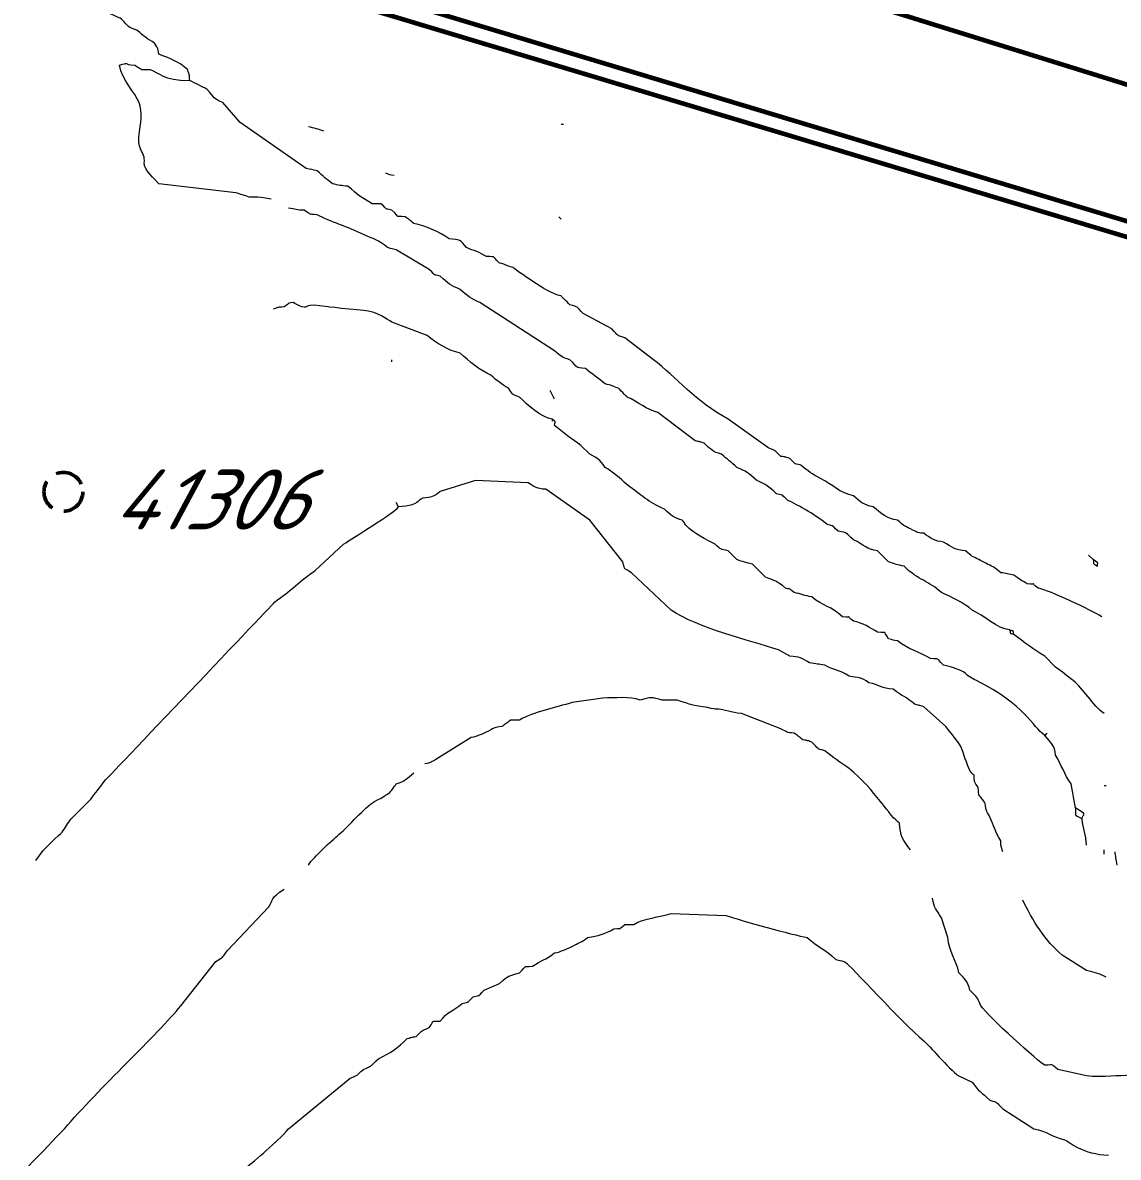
# Model space of a CAD drawing. Header units: centimetres. Extents: x -1591 to 2988, y -2086 to 1278.
# Drawn here: x -702.5 to -520.2, y -335.4 to -146.6 of the extents above; entities that cross this region are included whole.
import ezdxf

# ---------------------------------------------------------------- set-up
doc = ezdxf.new("R2010")
doc.units = ezdxf.units.CM
doc.header["$MEASUREMENT"] = 0
doc.linetypes.add('DASHED', pattern=[7, 5, -2, 0])
for name, color, linetype in [('layer 1', 7, 'Continuous'), ('Дороги', 210, 'Continuous'), ('Свердловини', 90, 'Continuous')]:
    doc.layers.add(name, color=color, linetype=linetype)
doc.styles.add('style1', font='isocpeur_0.ttf', dxfattribs={"oblique": 15, "height": 10})
picture_1 = doc.add_image_def('image1.jpg', size_in_pixel=(4696, 8380))

msp = doc.modelspace()

# ---------------------------------------------------------------- linework, layer by layer
at = {"layer": 'layer 1', "lineweight": 20}
for points, knots in [([(-661.163, -175.966), (-663.948, -175.382), (-664.151, -175.713), (-664.82, -175.6), (-664.82, -175.6), (-665.553, -175.346), (-666.282, -175.122), (-667.015, -174.868), (-667.015, -174.868), (-667.015, -174.868), (-679.816, -173.405), (-679.816, -173.405), (-679.816, -173.405), (-683.307, -169.915), (-681.851, -170.502), (-682.377, -168.65), (-682.377, -168.65), (-682.473, -168.311), (-683.472, -167.296), (-683.108, -164.993), (-683.108, -164.993), (-682.884, -163.575), (-682.493, -161.448), (-683.108, -159.872), (-683.108, -159.872), (-683.771, -158.177), (-685.914, -156.226), (-686.4, -153.654), (-686.4, -153.654), (-684.622, -153.101), (-685.925, -153.494), (-683.84, -153.654), (-683.84, -153.654), (-682.3, -154.543), (-683.113, -154.346), (-681.279, -154.386), (-681.279, -154.386), (-679.809, -154.797), (-679.203, -156.215), (-674.696, -156.215), (-674.696, -156.215), (-674.79, -155.011), (-674.688, -155.511), (-675.061, -154.386), (-675.061, -154.386), (-676.591, -152.974), (-678.01, -152.55), (-679.816, -151.826), (-679.816, -151.826), (-680.051, -150.611), (-679.908, -151.082), (-680.548, -149.997), (-680.548, -149.997), (-681.738, -149.218), (-682.351, -148.839), (-683.474, -147.802), (-683.474, -147.802), (-685.087, -147.338), (-684.749, -147.258), (-686.034, -145.973), (-686.034, -145.973), (-686.458, -145.672), (-689.122, -144.714), (-690.789, -143.413), (-690.789, -143.413), (-690.789, -143.413), (-692.618, -141.584), (-692.618, -141.584), (-692.618, -141.584), (-694.488, -140.464), (-696.492, -139.086), (-698.47, -138.292), (-698.47, -138.292), (-702.93, -135.349), (-698.649, -138.01), (-701.396, -136.829), (-701.396, -136.829), (-702.704, -135.65), (-704.142, -134.981), (-705.785, -134.635), (-705.785, -134.635), (-706.829, -133.868), (-706.936, -133.938), (-707.98, -133.172), (-707.98, -133.172), (-709.369, -132.909), (-709.793, -132.554), (-711.272, -132.44), (-711.272, -132.44), (-715.237, -131.002), (-722.545, -128.447), (-727.365, -127.685), (-727.365, -127.685), (-727.365, -127.685), (-728.828, -127.685), (-728.828, -127.685), (-728.828, -127.685), (-729.738, -127.39), (-730.478, -127.249), (-731.388, -126.954), (-731.388, -126.954), (-731.388, -126.954), (-733.217, -126.954), (-733.217, -126.954), (-733.217, -126.954), (-736.97, -126.3), (-734.29, -126.795), (-737.606, -127.32), (-737.606, -127.32), (-737.606, -127.32), (-741.996, -127.685), (-741.996, -127.685), (-741.996, -127.685), (-743.816, -128.315), (-745.661, -128.884), (-747.482, -129.514), (-747.482, -129.514), (-749.499, -129.853), (-748.893, -128.566), (-751.505, -130.977), (-751.505, -130.977), (-751.505, -130.977), (-757.357, -129.88), (-757.357, -129.88), (-757.357, -129.88), (-758.215, -129.023), (-757.975, -129.293), (-758.82, -128.783)], [0, 0, 0, 0, 0.030303, 0.030303, 0.030303, 0.030303, 0.0606061, 0.0606061, 0.0606061, 0.0606061, 0.0909091, 0.0909091, 0.0909091, 0.0909091, 0.1212121, 0.1212121, 0.1212121, 0.1212121, 0.1515152, 0.1515152, 0.1515152, 0.1515152, 0.1818182, 0.1818182, 0.1818182, 0.1818182, 0.2121212, 0.2121212, 0.2121212, 0.2121212, 0.2424242, 0.2424242, 0.2424242, 0.2424243, 0.2727273, 0.2727273, 0.2727273, 0.2727273, 0.3030303, 0.3030303, 0.3030303, 0.3030303, 0.3333333, 0.3333333, 0.3333333, 0.3333333, 0.3636364, 0.3636364, 0.3636364, 0.3636364, 0.3939394, 0.3939394, 0.3939394, 0.3939394, 0.4242424, 0.4242424, 0.4242424, 0.4242424, 0.4545455, 0.4545455, 0.4545455, 0.4545455, 0.4848485, 0.4848485, 0.4848485, 0.4848485, 0.5151515, 0.5151515, 0.5151515, 0.5151515, 0.5454545, 0.5454545, 0.5454545, 0.5454546, 0.5757576, 0.5757576, 0.5757576, 0.5757576, 0.6060606, 0.6060606, 0.6060606, 0.6060606, 0.6363636, 0.6363636, 0.6363636, 0.6363636, 0.6666667, 0.6666667, 0.6666667, 0.6666667, 0.6969697, 0.6969697, 0.6969697, 0.6969697, 0.7272727, 0.7272727, 0.7272727, 0.7272727, 0.7575758, 0.7575758, 0.7575758, 0.7575758, 0.7878788, 0.7878788, 0.7878788, 0.7878788, 0.8181818, 0.8181818, 0.8181818, 0.8181818, 0.8484848, 0.8484848, 0.8484848, 0.8484849, 0.8787879, 0.8787879, 0.8787879, 0.8787879, 0.9090909, 0.9090909, 0.9090909, 0.9090909, 0.9393939, 0.9393939, 0.9393939, 0.9393939, 1, 1, 1, 1]), ([(-522.905, -245.46), (-524.838, -244.303), (-531.483, -241.089), (-533.512, -240.705), (-533.512, -240.705), (-535.005, -239.618), (-533.437, -240.161), (-535.341, -239.974), (-535.341, -239.974), (-536.313, -239.392), (-536.591, -239.256), (-537.536, -238.511), (-537.536, -238.511), (-538.349, -238.357), (-538.862, -238.212), (-539.73, -238.145), (-539.73, -238.145), (-540.794, -237.186), (-540.779, -237.24), (-541.925, -236.682), (-541.925, -236.682), (-542.158, -236.549), (-543.134, -236.083), (-543.388, -235.95), (-543.388, -235.95), (-544.534, -235.392), (-544.518, -235.447), (-545.582, -234.487), (-545.582, -234.487), (-547.285, -234.357), (-547.845, -233.86), (-549.24, -233.024), (-549.24, -233.024), (-550.683, -232.882), (-551.394, -232.397), (-552.532, -231.561), (-552.532, -231.561), (-553.857, -231.431), (-553.577, -231.42), (-554.726, -230.83), (-554.726, -230.83), (-555.872, -230.272), (-555.857, -230.326), (-556.921, -229.367), (-556.921, -229.367), (-558.643, -229.197), (-559.596, -228.266), (-560.944, -227.172), (-560.944, -227.172), (-562.605, -226.822), (-562.901, -226.426), (-564.236, -225.343), (-564.236, -225.343), (-566.454, -224.876), (-567.733, -223.482), (-569.723, -222.417), (-569.723, -222.417), (-571.16, -221.717), (-571.722, -221.271), (-573.014, -220.223), (-573.014, -220.223), (-574.487, -219.823), (-573.508, -220.329), (-574.843, -219.125), (-574.843, -219.125), (-575.742, -218.802), (-575.47, -218.921), (-576.306, -218.76), (-576.306, -218.76), (-577.583, -217.581), (-577.028, -217.919), (-578.501, -217.297), (-578.501, -217.297), (-578.501, -217.297), (-585.084, -212.542), (-585.084, -212.542), (-585.084, -212.542), (-590.4, -209.769), (-593.808, -205.51), (-597.52, -202.666), (-597.52, -202.666), (-597.52, -202.666), (-602.275, -199.009), (-602.275, -199.009), (-602.275, -199.009), (-603.839, -198.559), (-603.169, -198.818), (-604.47, -197.546), (-604.47, -197.546), (-604.47, -197.546), (-609.225, -194.985), (-609.225, -194.985), (-609.225, -194.985), (-610.525, -193.713), (-609.856, -193.972), (-611.419, -193.522), (-611.419, -193.522), (-611.419, -193.522), (-612.882, -192.059), (-612.882, -192.059), (-612.882, -192.059), (-614.467, -191.938), (-619.49, -188.44), (-620.929, -187.304), (-620.929, -187.304), (-622.107, -186.991), (-621.946, -186.886), (-623.124, -186.573), (-623.124, -186.573), (-624.688, -185.163), (-623.475, -185.657), (-625.318, -185.475), (-625.318, -185.475), (-626.479, -184.805), (-627.388, -184.503), (-628.61, -184.012), (-628.61, -184.012), (-629.595, -182.699), (-629.784, -182.684), (-631.536, -182.549), (-631.536, -182.549), (-633.119, -181.387), (-635.486, -180.39), (-637.388, -179.989), (-637.388, -179.989), (-638.046, -179.469), (-638.183, -179.339), (-638.851, -178.892), (-638.851, -178.892), (-640.694, -178.71), (-639.482, -179.205), (-641.046, -177.794), (-641.046, -177.794), (-642.519, -177.394), (-641.54, -177.901), (-642.875, -176.697), (-642.875, -176.697), (-642.875, -176.697), (-644.338, -176.697), (-644.338, -176.697), (-644.338, -176.697), (-646.082, -175.652), (-646.757, -175.341), (-648.361, -173.771), (-648.361, -173.771), (-649.501, -173.746), (-649.891, -173.6), (-650.921, -173.405), (-650.921, -173.405), (-651.93, -172.588), (-652.483, -172.188), (-653.482, -171.211), (-653.482, -171.211), (-654.212, -171.07), (-654.58, -170.983), (-655.31, -170.845), (-655.31, -170.845), (-655.31, -170.845), (-666.283, -163.164), (-666.283, -163.164), (-666.283, -163.164), (-666.283, -163.164), (-669.209, -159.872), (-669.209, -159.872), (-669.209, -159.872), (-670.981, -159.106), (-670.349, -159.216), (-671.77, -157.678), (-671.77, -157.678), (-672.749, -157.201), (-673.695, -156.638), (-674.696, -156.215)], [0, 0, 0, 0, 0.0227273, 0.0227273, 0.0227273, 0.0227273, 0.0454545, 0.0454545, 0.0454545, 0.0454546, 0.0681818, 0.0681818, 0.0681818, 0.0681818, 0.0909091, 0.0909091, 0.0909091, 0.0909091, 0.1136364, 0.1136364, 0.1136364, 0.1136364, 0.1363636, 0.1363636, 0.1363636, 0.1363636, 0.1590909, 0.1590909, 0.1590909, 0.1590909, 0.1818182, 0.1818182, 0.1818182, 0.1818182, 0.2045455, 0.2045455, 0.2045455, 0.2045455, 0.2272727, 0.2272727, 0.2272727, 0.2272727, 0.25, 0.25, 0.25, 0.25, 0.2727273, 0.2727273, 0.2727273, 0.2727273, 0.2954545, 0.2954545, 0.2954545, 0.2954546, 0.3181818, 0.3181818, 0.3181818, 0.3181818, 0.3409091, 0.3409091, 0.3409091, 0.3409091, 0.3636364, 0.3636364, 0.3636364, 0.3636364, 0.3863636, 0.3863636, 0.3863636, 0.3863636, 0.4090909, 0.4090909, 0.4090909, 0.4090909, 0.4318182, 0.4318182, 0.4318182, 0.4318182, 0.4545455, 0.4545455, 0.4545455, 0.4545455, 0.4772727, 0.4772727, 0.4772727, 0.4772727, 0.5, 0.5, 0.5, 0.5, 0.5227273, 0.5227273, 0.5227273, 0.5227273, 0.5454545, 0.5454545, 0.5454545, 0.5454546, 0.5681818, 0.5681818, 0.5681818, 0.5681818, 0.5909091, 0.5909091, 0.5909091, 0.5909091, 0.6136364, 0.6136364, 0.6136364, 0.6136364, 0.6363636, 0.6363636, 0.6363636, 0.6363636, 0.6590909, 0.6590909, 0.6590909, 0.6590909, 0.6818182, 0.6818182, 0.6818182, 0.6818182, 0.7045455, 0.7045455, 0.7045455, 0.7045455, 0.7272727, 0.7272727, 0.7272727, 0.7272727, 0.75, 0.75, 0.75, 0.75, 0.7727273, 0.7727273, 0.7727273, 0.7727273, 0.7954545, 0.7954545, 0.7954545, 0.7954546, 0.8181818, 0.8181818, 0.8181818, 0.8181818, 0.8409091, 0.8409091, 0.8409091, 0.8409091, 0.8636364, 0.8636364, 0.8636364, 0.8636364, 0.8863636, 0.8863636, 0.8863636, 0.8863636, 0.9090909, 0.9090909, 0.9090909, 0.9090909, 0.9318182, 0.9318182, 0.9318182, 0.9318182, 0.9545455, 0.9545455, 0.9545455, 0.9545455, 1, 1, 1, 1]), ([(-642.143, -171.577), (-642.143, -171.577), (-642.143, -171.577), (-642.143, -171.577), (-642.143, -171.577), (-641.427, -171.836), (-641.433, -171.825), (-640.68, -171.942)], [0, 0, 0, 0, 0.3333333, 0.3333333, 0.3333333, 0.3333333, 1, 1, 1, 1]), ([(-538.267, -247.655), (-537.915, -248.587), (-538.469, -248.034), (-537.536, -248.386), (-537.536, -248.386), (-537.888, -247.454), (-537.335, -248.007), (-538.267, -247.655), (-538.267, -247.655), (-540.336, -247.451), (-542.517, -245.195), (-544.485, -244.363), (-544.485, -244.363), (-545.734, -243.238), (-548.109, -242.07), (-549.606, -241.437), (-549.606, -241.437), (-551.78, -239.43), (-553.366, -239.452), (-555.824, -237.048), (-555.824, -237.048), (-556.861, -236.852), (-557.423, -236.649), (-558.384, -236.316), (-558.384, -236.316), (-558.384, -236.316), (-560.213, -234.487), (-560.213, -234.487), (-560.213, -234.487), (-562.134, -234.298), (-562.426, -233.424), (-564.236, -232.658), (-564.236, -232.658), (-565.553, -231.443), (-565.098, -231.553), (-566.796, -231.195), (-566.796, -231.195), (-568.138, -229.96), (-567.204, -230.507), (-568.625, -230.098), (-568.625, -230.098), (-569.962, -228.864), (-573.602, -226.719), (-575.209, -226.075), (-575.209, -226.075), (-576.55, -224.839), (-575.617, -225.386), (-577.038, -224.978), (-577.038, -224.978), (-578.352, -223.765), (-578.785, -223.436), (-580.33, -222.783), (-580.33, -222.783), (-581.643, -221.57), (-582.077, -221.242), (-583.621, -220.588), (-583.621, -220.588), (-584.592, -219.693), (-585.211, -219.29), (-586.182, -218.394), (-586.182, -218.394), (-587.722, -217.985), (-587.891, -217.689), (-589.108, -216.565), (-589.108, -216.565), (-590.007, -216.242), (-589.735, -216.361), (-590.571, -216.199), (-590.571, -216.199), (-590.571, -216.199), (-596.789, -211.444), (-596.789, -211.444), (-596.789, -211.444), (-598.699, -211.042), (-600.037, -209.676), (-601.909, -208.884), (-601.909, -208.884), (-601.909, -208.884), (-603.372, -207.421), (-603.372, -207.421), (-603.372, -207.421), (-604.372, -207.02), (-604.474, -206.92), (-605.567, -206.69), (-605.567, -206.69), (-606.683, -205.784), (-607.743, -205.035), (-608.859, -204.129), (-608.859, -204.129), (-610.697, -203.948), (-609.938, -204.115), (-611.419, -202.666), (-611.419, -202.666), (-612.838, -202.289), (-612.815, -202.148), (-613.98, -201.203), (-613.98, -201.203), (-613.98, -201.203), (-626.415, -193.156), (-626.415, -193.156), (-626.415, -193.156), (-627.878, -192.444), (-628.4, -192.169), (-629.707, -190.962), (-629.707, -190.962), (-631.251, -190.309), (-631.685, -189.98), (-632.999, -188.767), (-632.999, -188.767), (-634.472, -188.367), (-633.493, -188.874), (-634.828, -187.67), (-634.828, -187.67), (-634.828, -187.67), (-640.314, -184.378), (-640.314, -184.378), (-640.314, -184.378), (-641.1, -184.213), (-640.943, -184.289), (-641.777, -184.012), (-641.777, -184.012), (-643.319, -182.623), (-644.063, -182.626), (-645.801, -181.818), (-645.801, -181.818), (-648.28, -180.545), (-651.343, -179.76), (-653.482, -178.526), (-653.482, -178.526), (-655.101, -178.402), (-654.255, -178.614), (-655.676, -177.794), (-655.676, -177.794), (-656.816, -177.77), (-657.206, -177.623), (-658.236, -177.429)], [0, 0, 0, 0, 0.0285714, 0.0285714, 0.0285714, 0.0285714, 0.0571429, 0.0571429, 0.0571429, 0.0571429, 0.0857143, 0.0857143, 0.0857143, 0.0857143, 0.1142857, 0.1142857, 0.1142857, 0.1142857, 0.1428571, 0.1428571, 0.1428571, 0.1428572, 0.1714286, 0.1714286, 0.1714286, 0.1714286, 0.2, 0.2, 0.2, 0.2, 0.2285714, 0.2285714, 0.2285714, 0.2285714, 0.2571429, 0.2571429, 0.2571429, 0.2571429, 0.2857143, 0.2857143, 0.2857143, 0.2857143, 0.3142857, 0.3142857, 0.3142857, 0.3142857, 0.3428571, 0.3428571, 0.3428571, 0.3428572, 0.3714286, 0.3714286, 0.3714286, 0.3714286, 0.4, 0.4, 0.4, 0.4, 0.4285714, 0.4285714, 0.4285714, 0.4285714, 0.4571429, 0.4571429, 0.4571429, 0.4571429, 0.4857143, 0.4857143, 0.4857143, 0.4857143, 0.5142857, 0.5142857, 0.5142857, 0.5142857, 0.5428571, 0.5428571, 0.5428571, 0.5428572, 0.5714286, 0.5714286, 0.5714286, 0.5714286, 0.6, 0.6, 0.6, 0.6, 0.6285714, 0.6285714, 0.6285714, 0.6285714, 0.6571429, 0.6571429, 0.6571429, 0.6571429, 0.6857143, 0.6857143, 0.6857143, 0.6857143, 0.7142857, 0.7142857, 0.7142857, 0.7142857, 0.7428571, 0.7428571, 0.7428571, 0.7428572, 0.7714286, 0.7714286, 0.7714286, 0.7714286, 0.8, 0.8, 0.8, 0.8, 0.8285714, 0.8285714, 0.8285714, 0.8285714, 0.8571429, 0.8571429, 0.8571429, 0.8571429, 0.8857143, 0.8857143, 0.8857143, 0.8857143, 0.9142857, 0.9142857, 0.9142857, 0.9142857, 0.9428571, 0.9428571, 0.9428571, 0.9428572, 1, 1, 1, 1]), ([(-532.049, -264.845), (-532.049, -264.845), (-532.415, -265.211), (-532.415, -265.211), (-532.415, -265.211), (-534.498, -263.64), (-535.68, -260.19), (-543.754, -256.067), (-543.754, -256.067), (-544.9, -255.509), (-544.884, -255.563), (-545.948, -254.604), (-545.948, -254.604), (-547.23, -254.09), (-547.819, -253.776), (-549.24, -253.507), (-549.24, -253.507), (-550.804, -252.097), (-549.591, -252.591), (-551.435, -252.41), (-551.435, -252.41), (-553.268, -251.311), (-555.2, -250.842), (-556.921, -249.483), (-556.921, -249.483), (-557.707, -249.319), (-557.55, -249.394), (-558.384, -249.118), (-558.384, -249.118), (-559.511, -247.615), (-558.377, -248.206), (-560.213, -248.02), (-560.213, -248.02), (-561.549, -247.22), (-562.696, -246.516), (-564.236, -246.192), (-564.236, -246.192), (-565.729, -245.104), (-564.161, -245.648), (-566.065, -245.46), (-566.065, -245.46), (-567.989, -243.683), (-569.236, -243.707), (-571.186, -242.168), (-571.186, -242.168), (-572.342, -241.95), (-572.956, -241.655), (-574.112, -241.437), (-574.112, -241.437), (-575.616, -240.248), (-574.156, -241.091), (-575.575, -240.705), (-575.575, -240.705), (-577.03, -239.393), (-577.181, -239.553), (-578.867, -238.876), (-578.867, -238.876), (-578.867, -238.876), (-581.061, -236.682), (-581.061, -236.682), (-581.061, -236.682), (-582.098, -236.486), (-582.66, -236.283), (-583.621, -235.95), (-583.621, -235.95), (-583.621, -235.95), (-585.084, -234.487), (-585.084, -234.487), (-585.084, -234.487), (-586.578, -234.172), (-586.082, -234.335), (-587.279, -233.39), (-587.279, -233.39), (-592.777, -230.639), (-592.057, -229.871), (-592.765, -229.367), (-592.765, -229.367), (-594.305, -228.957), (-594.475, -228.661), (-595.692, -227.538), (-595.692, -227.538), (-598.418, -226.444), (-599.537, -225.117), (-601.909, -223.514), (-601.909, -223.514), (-603.075, -222.375), (-604.269, -221.382), (-605.567, -220.588), (-605.567, -220.588), (-606.615, -219.072), (-606.618, -219.298), (-608.127, -218.394), (-608.127, -218.394), (-608.127, -218.394), (-609.59, -216.931), (-609.59, -216.931), (-609.59, -216.931), (-610.915, -216.036), (-612.723, -214.658), (-613.98, -213.639), (-613.98, -213.639), (-613.813, -212.528), (-613.74, -213.224), (-614.345, -212.542), (-614.345, -212.542), (-616.149, -212.364), (-618.468, -210.218), (-619.832, -208.884), (-619.832, -208.884), (-621.485, -208.169), (-620.621, -208.842), (-621.66, -207.421), (-621.66, -207.421), (-622.84, -206.725), (-623.516, -206.215), (-624.587, -205.226), (-624.587, -205.226), (-626.293, -204.505), (-628.251, -202.913), (-629.707, -201.569), (-629.707, -201.569), (-631.662, -201.157), (-633.593, -199.907), (-635.194, -198.643), (-635.194, -198.643), (-635.194, -198.643), (-641.046, -196.448), (-641.046, -196.448), (-641.046, -196.448), (-641.05, -196.446), (-643.001, -195.051), (-644.703, -194.619), (-644.703, -194.619), (-644.703, -194.619), (-651.653, -193.888), (-651.653, -193.888), (-651.653, -193.888), (-656.07, -193.14), (-654.685, -194.192), (-656.042, -193.888), (-656.042, -193.888), (-656.275, -193.755), (-657.252, -193.289), (-657.505, -193.156), (-657.505, -193.156), (-658.764, -193.42), (-657.821, -193.052), (-658.968, -193.888), (-658.968, -193.888), (-660.224, -193.987), (-659.627, -193.874), (-660.797, -194.254)], [0, 0, 0, 0, 0.025641, 0.025641, 0.025641, 0.025641, 0.0512821, 0.0512821, 0.0512821, 0.0512821, 0.0769231, 0.0769231, 0.0769231, 0.0769231, 0.1025641, 0.1025641, 0.1025641, 0.1025641, 0.1282051, 0.1282051, 0.1282051, 0.1282051, 0.1538462, 0.1538462, 0.1538462, 0.1538462, 0.1794872, 0.1794872, 0.1794872, 0.1794872, 0.2051282, 0.2051282, 0.2051282, 0.2051282, 0.2307692, 0.2307692, 0.2307692, 0.2307692, 0.2564103, 0.2564103, 0.2564103, 0.2564103, 0.2820513, 0.2820513, 0.2820513, 0.2820513, 0.3076923, 0.3076923, 0.3076923, 0.3076923, 0.3333333, 0.3333333, 0.3333333, 0.3333333, 0.3589744, 0.3589744, 0.3589744, 0.3589744, 0.3846154, 0.3846154, 0.3846154, 0.3846154, 0.4102564, 0.4102564, 0.4102564, 0.4102564, 0.4358974, 0.4358974, 0.4358974, 0.4358974, 0.4615385, 0.4615385, 0.4615385, 0.4615385, 0.4871795, 0.4871795, 0.4871795, 0.4871795, 0.5128205, 0.5128205, 0.5128205, 0.5128205, 0.5384615, 0.5384615, 0.5384615, 0.5384615, 0.5641026, 0.5641026, 0.5641026, 0.5641026, 0.5897436, 0.5897436, 0.5897436, 0.5897436, 0.6153846, 0.6153846, 0.6153846, 0.6153846, 0.6410256, 0.6410256, 0.6410256, 0.6410257, 0.6666667, 0.6666667, 0.6666667, 0.6666667, 0.6923077, 0.6923077, 0.6923077, 0.6923077, 0.7179487, 0.7179487, 0.7179487, 0.7179487, 0.7435897, 0.7435897, 0.7435897, 0.7435898, 0.7692308, 0.7692308, 0.7692308, 0.7692308, 0.7948718, 0.7948718, 0.7948718, 0.7948718, 0.8205128, 0.8205128, 0.8205128, 0.8205128, 0.8461538, 0.8461538, 0.8461538, 0.8461539, 0.8717949, 0.8717949, 0.8717949, 0.8717949, 0.8974359, 0.8974359, 0.8974359, 0.8974359, 0.9230769, 0.9230769, 0.9230769, 0.9230769, 0.9487179, 0.9487179, 0.9487179, 0.948718, 1, 1, 1, 1]), ([(-539.364, -284.596), (-539.738, -283.471), (-539.636, -283.972), (-539.73, -282.768), (-539.73, -282.768), (-540.666, -281.206), (-540.84, -280.292), (-541.559, -278.744), (-541.559, -278.744), (-542.149, -277.595), (-542.16, -277.875), (-542.291, -276.55), (-542.291, -276.55), (-542.734, -275.858), (-542.853, -275.749), (-543.388, -275.087), (-543.388, -275.087), (-543.512, -273.467), (-543.299, -274.313), (-544.119, -272.892), (-544.119, -272.892), (-544.269, -270.984), (-543.805, -272.532), (-544.851, -271.063), (-544.851, -271.063), (-546.83, -266.552), (-545.301, -268.079), (-548.874, -263.748), (-548.874, -263.748), (-548.874, -263.748), (-552.532, -260.456), (-552.532, -260.456), (-552.532, -260.456), (-553.431, -260.133), (-553.159, -260.252), (-553.995, -260.09), (-553.995, -260.09), (-555.522, -258.681), (-556.132, -258.73), (-557.652, -257.53), (-557.652, -257.53), (-559.557, -257.384), (-559.969, -256.793), (-561.676, -256.433), (-561.676, -256.433), (-563.019, -255.476), (-563.318, -255.647), (-564.968, -255.336), (-564.968, -255.336), (-566.485, -254.255), (-567.267, -254.502), (-568.991, -253.507), (-568.991, -253.507), (-570.222, -253.412), (-570.32, -253.236), (-571.551, -253.141), (-571.551, -253.141), (-572.801, -252.251), (-573.261, -252.165), (-574.843, -252.044), (-574.843, -252.044), (-574.843, -252.044), (-576.691, -250.981), (-576.691, -250.981), (-576.691, -250.981), (-581.618, -249.4), (-590.084, -247.34), (-594.594, -244.363), (-594.594, -244.363), (-594.594, -244.363), (-601.178, -238.145), (-601.178, -238.145), (-601.178, -238.145), (-602.62, -237.149), (-602.165, -237.934), (-602.641, -236.316), (-602.641, -236.316), (-602.641, -236.316), (-608.127, -229.367), (-608.127, -229.367), (-608.127, -229.367), (-608.127, -229.367), (-615.443, -224.246), (-615.443, -224.246), (-615.443, -224.246), (-617.09, -224.12), (-617.015, -223.959), (-618.369, -223.149), (-618.369, -223.149), (-618.369, -223.149), (-627.147, -222.783), (-627.147, -222.783), (-627.147, -222.783), (-627.147, -222.783), (-632.999, -224.612), (-632.999, -224.612), (-632.999, -224.612), (-634.273, -225.547), (-634.299, -225.584), (-635.925, -225.709), (-635.925, -225.709), (-636.945, -226.051), (-636.225, -226.886), (-639.948, -227.172), (-639.948, -227.172), (-639.948, -227.172), (-640.314, -226.441), (-640.314, -226.441)], [0, 0, 0, 0, 0.0357143, 0.0357143, 0.0357143, 0.0357143, 0.0714286, 0.0714286, 0.0714286, 0.0714286, 0.1071429, 0.1071429, 0.1071429, 0.1071429, 0.1428571, 0.1428571, 0.1428571, 0.1428572, 0.1785714, 0.1785714, 0.1785714, 0.1785714, 0.2142857, 0.2142857, 0.2142857, 0.2142857, 0.25, 0.25, 0.25, 0.25, 0.2857143, 0.2857143, 0.2857143, 0.2857143, 0.3214286, 0.3214286, 0.3214286, 0.3214286, 0.3571429, 0.3571429, 0.3571429, 0.3571429, 0.3928571, 0.3928571, 0.3928571, 0.3928572, 0.4285714, 0.4285714, 0.4285714, 0.4285714, 0.4642857, 0.4642857, 0.4642857, 0.4642857, 0.5, 0.5, 0.5, 0.5, 0.5357143, 0.5357143, 0.5357143, 0.5357143, 0.5714286, 0.5714286, 0.5714286, 0.5714286, 0.6071429, 0.6071429, 0.6071429, 0.6071429, 0.6428571, 0.6428571, 0.6428571, 0.6428572, 0.6785714, 0.6785714, 0.6785714, 0.6785714, 0.7142857, 0.7142857, 0.7142857, 0.7142857, 0.75, 0.75, 0.75, 0.75, 0.7857143, 0.7857143, 0.7857143, 0.7857143, 0.8214286, 0.8214286, 0.8214286, 0.8214286, 0.8571429, 0.8571429, 0.8571429, 0.8571429, 0.8928571, 0.8928571, 0.8928571, 0.8928572, 0.9285714, 0.9285714, 0.9285714, 0.9285714, 1, 1, 1, 1]), ([(-700.299, -286.059), (-698.872, -283.727), (-696.315, -281.736), (-695.91, -281.305), (-695.91, -281.305), (-695.447, -280.52), (-694.962, -279.872), (-694.447, -279.11), (-694.447, -279.11), (-694.447, -279.11), (-691.155, -275.818), (-691.155, -275.818), (-691.155, -275.818), (-690.446, -274.77), (-689.669, -273.941), (-688.96, -272.892), (-688.96, -272.892), (-688.96, -272.892), (-660.431, -242.9), (-660.431, -242.9), (-660.431, -242.9), (-658.187, -241.383), (-656.091, -239.296), (-653.847, -237.779), (-653.847, -237.779), (-653.847, -237.779), (-649.092, -233.39), (-649.092, -233.39), (-649.092, -233.39), (-647.432, -232.207), (-640.802, -228.273), (-639.948, -227.172)], [0, 0, 0, 0, 0.1111111, 0.1111111, 0.1111111, 0.1111111, 0.2222222, 0.2222222, 0.2222222, 0.2222222, 0.3333333, 0.3333333, 0.3333333, 0.3333333, 0.4444444, 0.4444444, 0.4444444, 0.4444445, 0.5555556, 0.5555556, 0.5555556, 0.5555556, 0.6666667, 0.6666667, 0.6666667, 0.6666667, 0.7777778, 0.7777778, 0.7777778, 0.7777778, 1, 1, 1, 1]), ([(-524.368, -235.95), (-524.144, -237.021), (-524.495, -236.43), (-523.637, -237.048), (-523.637, -237.048), (-523.759, -236.166), (-523.064, -236.884), (-524.368, -235.95), (-524.368, -235.95), (-524.368, -235.95), (-525.1, -235.219), (-525.1, -235.219)], [0, 0, 0, 0, 0.25, 0.25, 0.25, 0.25, 0.5, 0.5, 0.5, 0.5, 1, 1, 1, 1]), ([(-522.54, -261.554), (-524.371, -260.234), (-526.054, -257.392), (-527.66, -256.067), (-527.66, -256.067), (-528.709, -255.359), (-529.538, -254.581), (-530.586, -253.873), (-530.586, -253.873), (-530.586, -253.873), (-532.415, -252.044), (-532.415, -252.044), (-532.415, -252.044), (-534.205, -250.873), (-535.823, -249.775), (-537.536, -248.386)], [0, 0, 0, 0, 0.2, 0.2, 0.2, 0.2, 0.4, 0.4, 0.4, 0.4, 0.6, 0.6, 0.6, 0.6, 1, 1, 1, 1]), ([(-554.726, -284.231), (-556.007, -282.81), (-556.513, -281.773), (-556.555, -279.842), (-556.555, -279.842), (-558.161, -278.778), (-560.644, -274.211), (-564.968, -270.698), (-564.968, -270.698), (-566.388, -269.769), (-567.632, -268.874), (-568.991, -267.771), (-568.991, -267.771), (-570.555, -267.322), (-569.885, -267.581), (-571.186, -266.308), (-571.186, -266.308), (-572.085, -265.985), (-571.813, -266.104), (-572.649, -265.943), (-572.649, -265.943), (-573.306, -265.423), (-573.443, -265.292), (-574.112, -264.845), (-574.112, -264.845), (-575.437, -264.715), (-575.157, -264.704), (-576.306, -264.114), (-576.306, -264.114), (-576.306, -264.114), (-582.89, -261.554), (-582.89, -261.554), (-582.89, -261.554), (-584.651, -261.418), (-585.422, -260.863), (-587.279, -260.822), (-587.279, -260.822), (-587.279, -260.822), (-591.302, -260.09), (-591.302, -260.09), (-591.302, -260.09), (-592.035, -259.837), (-592.765, -259.612), (-593.497, -259.359), (-593.497, -259.359), (-593.497, -259.359), (-596.057, -259.359), (-596.057, -259.359), (-596.057, -259.359), (-597.759, -258.807), (-598.013, -258.807), (-599.715, -259.359), (-599.715, -259.359), (-601.474, -258.676), (-603.919, -258.993), (-605.933, -258.993), (-605.933, -258.993), (-605.933, -258.993), (-611.053, -259.725), (-611.053, -259.725), (-611.053, -259.725), (-613.734, -260.594), (-617.48, -261.294), (-619.832, -262.651), (-619.832, -262.651), (-619.832, -262.651), (-621.295, -262.651), (-621.295, -262.651), (-621.295, -262.651), (-621.952, -263.171), (-622.089, -263.301), (-622.758, -263.748), (-622.758, -263.748), (-624.083, -263.879), (-623.803, -263.89), (-624.952, -264.48), (-624.952, -264.48), (-626.054, -264.992), (-626.644, -265.317), (-627.878, -265.577), (-627.878, -265.577), (-627.878, -265.577), (-633.731, -269.234), (-633.731, -269.234), (-633.731, -269.234), (-634.827, -269.81), (-634.447, -269.671), (-635.559, -269.966)], [0, 0, 0, 0, 0.0434783, 0.0434783, 0.0434783, 0.0434783, 0.0869565, 0.0869565, 0.0869565, 0.0869565, 0.1304348, 0.1304348, 0.1304348, 0.1304348, 0.173913, 0.173913, 0.173913, 0.1739131, 0.2173913, 0.2173913, 0.2173913, 0.2173913, 0.2608696, 0.2608696, 0.2608696, 0.2608696, 0.3043478, 0.3043478, 0.3043478, 0.3043478, 0.3478261, 0.3478261, 0.3478261, 0.3478261, 0.3913043, 0.3913043, 0.3913043, 0.3913044, 0.4347826, 0.4347826, 0.4347826, 0.4347826, 0.4782609, 0.4782609, 0.4782609, 0.4782609, 0.5217391, 0.5217391, 0.5217391, 0.5217391, 0.5652174, 0.5652174, 0.5652174, 0.5652174, 0.6086957, 0.6086957, 0.6086957, 0.6086957, 0.6521739, 0.6521739, 0.6521739, 0.6521739, 0.6956522, 0.6956522, 0.6956522, 0.6956522, 0.7391304, 0.7391304, 0.7391304, 0.7391304, 0.7826087, 0.7826087, 0.7826087, 0.7826087, 0.826087, 0.826087, 0.826087, 0.826087, 0.8695652, 0.8695652, 0.8695652, 0.8695652, 0.9130435, 0.9130435, 0.9130435, 0.9130435, 1, 1, 1, 1]), ([(-527.294, -277.281), (-527.116, -279.096), (-527.757, -278.051), (-526.197, -279.11), (-526.197, -279.11), (-526.09, -278.046), (-525.121, -278.64), (-527.294, -277.281), (-527.294, -277.281), (-527.294, -277.281), (-528.026, -273.258), (-528.026, -273.258), (-528.026, -273.258), (-529.123, -271.764), (-529.642, -270.079), (-530.586, -268.503), (-530.586, -268.503), (-530.756, -266.778), (-531.3, -266.586), (-532.415, -265.211)], [0, 0, 0, 0, 0.1666667, 0.1666667, 0.1666667, 0.1666667, 0.3333333, 0.3333333, 0.3333333, 0.3333333, 0.5, 0.5, 0.5, 0.5, 0.6666667, 0.6666667, 0.6666667, 0.6666667, 1, 1, 1, 1]), ([(-654.945, -286.791), (-654.05, -285.424), (-651.189, -282.836), (-649.824, -281.67), (-649.824, -281.67), (-648.218, -280.299), (-645.641, -277.295), (-643.972, -276.184), (-643.972, -276.184), (-642.782, -275.681), (-642.49, -275.426), (-641.412, -274.721), (-641.412, -274.721), (-640.892, -274.063), (-640.761, -273.927), (-640.314, -273.258), (-640.314, -273.258), (-638.896, -272.85), (-638.562, -272.381), (-637.388, -271.429)], [0, 0, 0, 0, 0.1666667, 0.1666667, 0.1666667, 0.1666667, 0.3333333, 0.3333333, 0.3333333, 0.3333333, 0.5, 0.5, 0.5, 0.5, 0.6666667, 0.6666667, 0.6666667, 0.6666667, 1, 1, 1, 1]), ([(-780.035, -456.504), (-779.689, -455.778), (-779.56, -455.45), (-779.303, -454.675), (-779.303, -454.675), (-778.067, -453.334), (-778.614, -454.267), (-778.206, -452.846), (-778.206, -452.846), (-777.261, -451.648), (-777.423, -452.145), (-777.108, -450.651), (-777.108, -450.651), (-776.021, -449.158), (-776.565, -450.727), (-776.377, -448.823), (-776.377, -448.823), (-775.505, -447.312), (-775.126, -445.372), (-774.548, -443.702), (-774.548, -443.702), (-774.548, -443.702), (-774.182, -439.679), (-774.182, -439.679), (-774.182, -439.679), (-773.511, -437.608), (-772.02, -433.156), (-771.622, -431.266), (-771.622, -431.266), (-770.535, -429.773), (-771.078, -431.342), (-770.891, -429.437), (-770.891, -429.437), (-769.855, -428.126), (-769.401, -427.389), (-769.062, -425.78), (-769.062, -425.78), (-767.742, -424.153), (-766.762, -422.103), (-765.038, -421.025), (-765.038, -421.025), (-764.444, -418.958), (-760.63, -414.78), (-759.918, -413.71), (-759.918, -413.71), (-759.918, -413.71), (-752.603, -403.468), (-752.603, -403.468), (-752.603, -403.468), (-751.429, -402.617), (-751.99, -403.167), (-751.14, -402.005), (-751.14, -402.005), (-750.212, -400.91), (-746.585, -397.137), (-746.385, -396.153), (-746.385, -396.153), (-746.565, -394.155), (-747.149, -395.773), (-745.653, -393.959), (-745.653, -393.959), (-745.253, -392.452), (-744.59, -391.808), (-744.19, -390.301), (-744.19, -390.301), (-743.153, -388.987), (-743.033, -388.324), (-741.996, -387.009), (-741.996, -387.009), (-741.853, -385.566), (-738.058, -379.878), (-736.875, -378.597), (-736.875, -378.597), (-736.875, -378.597), (-730.657, -369.453), (-730.657, -369.453), (-730.657, -369.453), (-730.187, -367.944), (-730.701, -368.873), (-729.194, -367.624), (-729.194, -367.624), (-728.075, -365.968), (-726.662, -364.726), (-725.171, -363.235), (-725.171, -363.235), (-724.209, -361.812), (-724.399, -362.002), (-722.976, -361.04), (-722.976, -361.04), (-722.976, -361.04), (-722.295, -359.551), (-722.295, -359.551), (-722.295, -359.551), (-721.071, -358.726), (-721.632, -359.276), (-720.781, -358.114), (-720.781, -358.114), (-720.781, -358.114), (-707.98, -344.215), (-707.98, -344.215), (-707.98, -344.215), (-707.386, -343.336), (-706.745, -342.534), (-706.151, -341.655), (-706.151, -341.655), (-704.821, -340.736), (-705.241, -341.156), (-704.322, -339.826), (-704.322, -339.826), (-704.322, -339.826), (-695.544, -330.682), (-695.544, -330.682), (-695.544, -330.682), (-689.88, -324.046), (-680.063, -314.991), (-676.159, -310.2), (-676.159, -310.2), (-676.159, -310.2), (-670.341, -302.866), (-670.341, -302.866), (-670.341, -302.866), (-668.977, -301.966), (-669.396, -302.386), (-668.478, -301.056), (-668.478, -301.056), (-668.478, -301.056), (-661.528, -293.74), (-661.528, -293.74), (-661.528, -293.74), (-660.799, -292.665), (-661.362, -292.279), (-658.968, -290.814)], [0, 0, 0, 0, 0.0294118, 0.0294118, 0.0294118, 0.0294118, 0.0588235, 0.0588235, 0.0588235, 0.0588235, 0.0882353, 0.0882353, 0.0882353, 0.0882353, 0.1176471, 0.1176471, 0.1176471, 0.1176471, 0.1470588, 0.1470588, 0.1470588, 0.1470588, 0.1764706, 0.1764706, 0.1764706, 0.1764706, 0.2058824, 0.2058824, 0.2058824, 0.2058824, 0.2352941, 0.2352941, 0.2352941, 0.2352941, 0.2647059, 0.2647059, 0.2647059, 0.2647059, 0.2941176, 0.2941176, 0.2941176, 0.2941177, 0.3235294, 0.3235294, 0.3235294, 0.3235294, 0.3529412, 0.3529412, 0.3529412, 0.3529412, 0.3823529, 0.3823529, 0.3823529, 0.382353, 0.4117647, 0.4117647, 0.4117647, 0.4117647, 0.4411765, 0.4411765, 0.4411765, 0.4411765, 0.4705882, 0.4705882, 0.4705882, 0.4705882, 0.5, 0.5, 0.5, 0.5, 0.5294118, 0.5294118, 0.5294118, 0.5294118, 0.5588235, 0.5588235, 0.5588235, 0.5588235, 0.5882353, 0.5882353, 0.5882353, 0.5882353, 0.6176471, 0.6176471, 0.6176471, 0.6176471, 0.6470588, 0.6470588, 0.6470588, 0.6470588, 0.6764706, 0.6764706, 0.6764706, 0.6764706, 0.7058824, 0.7058824, 0.7058824, 0.7058824, 0.7352941, 0.7352941, 0.7352941, 0.7352941, 0.7647059, 0.7647059, 0.7647059, 0.7647059, 0.7941176, 0.7941176, 0.7941176, 0.7941177, 0.8235294, 0.8235294, 0.8235294, 0.8235294, 0.8529412, 0.8529412, 0.8529412, 0.8529412, 0.8823529, 0.8823529, 0.8823529, 0.882353, 0.9117647, 0.9117647, 0.9117647, 0.9117647, 0.9411765, 0.9411765, 0.9411765, 0.9411765, 1, 1, 1, 1]), ([(-449.753, -302.153), (-449.753, -302.153), (-448.29, -302.153), (-448.29, -302.153), (-448.29, -302.153), (-449.42, -300.671), (-448.624, -300.671), (-449.753, -302.153), (-449.753, -302.153), (-457.077, -302.153), (-457.469, -303.583), (-459.995, -303.982), (-459.995, -303.982), (-459.995, -303.982), (-463.305, -305.045), (-463.305, -305.045), (-463.305, -305.045), (-465.185, -305.225), (-465.052, -305.544), (-466.578, -306.542), (-466.578, -306.542), (-468.487, -306.692), (-466.939, -306.228), (-468.407, -307.274), (-468.407, -307.274), (-469.876, -307.386), (-469.677, -307.488), (-470.967, -308.005), (-470.967, -308.005), (-471.753, -307.84), (-471.597, -307.916), (-472.43, -307.639), (-472.43, -307.639), (-473.884, -308.675), (-473.02, -308.371), (-474.991, -308.371), (-474.991, -308.371), (-476.445, -309.21), (-480.527, -310.229), (-482.306, -310.565), (-482.306, -310.565), (-482.963, -311.085), (-483.101, -311.216), (-483.769, -311.663), (-483.769, -311.663), (-483.769, -311.663), (-485.232, -311.663), (-485.232, -311.663), (-485.232, -311.663), (-486.605, -312.485), (-487.563, -312.726), (-488.89, -313.491), (-488.89, -313.491), (-490.338, -313.523), (-490.241, -313.602), (-491.45, -314.223), (-491.45, -314.223), (-491.45, -314.223), (-492.181, -314.589), (-492.181, -314.589), (-492.181, -314.589), (-493.744, -314.709), (-494.186, -314.943), (-495.473, -315.686), (-495.473, -315.686), (-496.92, -315.718), (-497.051, -315.948), (-498.399, -316.052), (-498.399, -316.052), (-499.091, -316.495), (-499.2, -316.615), (-499.862, -317.149), (-499.862, -317.149), (-499.862, -317.149), (-502.423, -317.149), (-502.423, -317.149), (-502.423, -317.149), (-504.548, -317.885), (-506.546, -318.504), (-508.641, -319.344), (-508.641, -319.344), (-508.641, -319.344), (-511.567, -319.709), (-511.567, -319.709), (-511.567, -319.709), (-512.974, -320.712), (-511.797, -320.398), (-513.761, -320.441), (-513.761, -320.441), (-514.453, -320.884), (-514.562, -321.004), (-515.224, -321.538), (-515.224, -321.538), (-515.416, -321.606), (-523.528, -322.21), (-525.466, -321.904), (-525.466, -321.904), (-525.466, -321.904), (-530.22, -320.807), (-530.22, -320.807), (-530.22, -320.807), (-531.628, -319.804), (-530.451, -320.118), (-532.415, -320.075), (-532.415, -320.075), (-533.205, -319.756), (-541.87, -311.988), (-543.022, -310.2), (-543.022, -310.2), (-543.695, -308.608), (-543.541, -308.978), (-544.851, -307.639), (-544.851, -307.639), (-545.26, -306.099), (-545.556, -305.93), (-546.68, -304.713), (-546.68, -304.713), (-547.13, -302.577), (-548.324, -301.267), (-548.508, -298.861), (-548.508, -298.861), (-548.508, -298.861), (-549.606, -295.569), (-549.606, -295.569), (-549.606, -295.569), (-550.421, -294.207), (-550.909, -293.896), (-551.069, -292.277)], [0, 0, 0, 0, 0.030303, 0.030303, 0.030303, 0.030303, 0.0606061, 0.0606061, 0.0606061, 0.0606061, 0.0909091, 0.0909091, 0.0909091, 0.0909091, 0.1212121, 0.1212121, 0.1212121, 0.1212121, 0.1515152, 0.1515152, 0.1515152, 0.1515152, 0.1818182, 0.1818182, 0.1818182, 0.1818182, 0.2121212, 0.2121212, 0.2121212, 0.2121212, 0.2424242, 0.2424242, 0.2424242, 0.2424243, 0.2727273, 0.2727273, 0.2727273, 0.2727273, 0.3030303, 0.3030303, 0.3030303, 0.3030303, 0.3333333, 0.3333333, 0.3333333, 0.3333333, 0.3636364, 0.3636364, 0.3636364, 0.3636364, 0.3939394, 0.3939394, 0.3939394, 0.3939394, 0.4242424, 0.4242424, 0.4242424, 0.4242424, 0.4545455, 0.4545455, 0.4545455, 0.4545455, 0.4848485, 0.4848485, 0.4848485, 0.4848485, 0.5151515, 0.5151515, 0.5151515, 0.5151515, 0.5454545, 0.5454545, 0.5454545, 0.5454546, 0.5757576, 0.5757576, 0.5757576, 0.5757576, 0.6060606, 0.6060606, 0.6060606, 0.6060606, 0.6363636, 0.6363636, 0.6363636, 0.6363636, 0.6666667, 0.6666667, 0.6666667, 0.6666667, 0.6969697, 0.6969697, 0.6969697, 0.6969697, 0.7272727, 0.7272727, 0.7272727, 0.7272727, 0.7575758, 0.7575758, 0.7575758, 0.7575758, 0.7878788, 0.7878788, 0.7878788, 0.7878788, 0.8181818, 0.8181818, 0.8181818, 0.8181818, 0.8484848, 0.8484848, 0.8484848, 0.8484849, 0.8787879, 0.8787879, 0.8787879, 0.8787879, 0.9090909, 0.9090909, 0.9090909, 0.9090909, 0.9393939, 0.9393939, 0.9393939, 0.9393939, 1, 1, 1, 1]), ([(-522.174, -305.445), (-523.374, -304.887), (-524.125, -304.601), (-525.466, -304.347), (-525.466, -304.347), (-525.466, -304.347), (-529.489, -301.787), (-529.489, -301.787), (-529.489, -301.787), (-532.331, -299.478), (-534.456, -295.877), (-536.073, -292.643)], [0, 0, 0, 0, 0.25, 0.25, 0.25, 0.25, 0.5, 0.5, 0.5, 0.5, 1, 1, 1, 1]), ([(-771.988, -489.422), (-771.025, -486.453), (-771.141, -484.711), (-769.428, -481.741), (-769.428, -481.741), (-769.304, -480.138), (-769.01, -480.305), (-768.696, -478.815), (-768.696, -478.815), (-767.667, -477.511), (-767.454, -476.987), (-766.867, -475.523), (-766.867, -475.523), (-766.867, -475.523), (-762.844, -470.037), (-762.844, -470.037), (-762.844, -470.037), (-762.394, -468.473), (-762.653, -469.143), (-761.381, -467.842), (-761.381, -467.842), (-760.966, -466.401), (-760.757, -466.524), (-759.918, -465.282), (-759.918, -465.282), (-758.315, -463.644), (-755.386, -459.554), (-754.066, -457.601), (-754.066, -457.601), (-754.066, -457.601), (-750.408, -453.943), (-750.408, -453.943), (-750.408, -453.943), (-748.884, -451.612), (-747.777, -449.319), (-746.385, -446.994), (-746.385, -446.994), (-745.692, -444.59), (-745.69, -442.132), (-743.824, -438.216), (-743.824, -438.216), (-743.007, -437.207), (-742.607, -436.654), (-741.63, -435.655), (-741.63, -435.655), (-741.274, -433.968), (-740.187, -432.644), (-739.069, -431.266), (-739.069, -431.266), (-738.575, -429.405), (-733.691, -423.092), (-732.12, -421.391), (-732.12, -421.391), (-731.398, -419.684), (-729.807, -417.726), (-728.462, -416.27), (-728.462, -416.27), (-728.085, -415.378), (-727.496, -414.551), (-726.999, -413.71), (-726.999, -413.71), (-725.579, -412.67), (-726.251, -413.535), (-725.536, -411.881), (-725.536, -411.881), (-723.912, -410.221), (-723.137, -408.786), (-721.513, -407.126), (-721.513, -407.126), (-719.826, -404.59), (-719.81, -404.163), (-717.124, -400.908), (-717.124, -400.908), (-717.124, -400.908), (-715.661, -399.445), (-715.661, -399.445), (-715.661, -399.445), (-715.158, -398.255), (-714.903, -397.963), (-714.198, -396.885), (-714.198, -396.885), (-712.35, -394.996), (-710.617, -392.861), (-709.443, -390.667), (-709.443, -390.667), (-709.443, -390.667), (-705.42, -386.278), (-705.42, -386.278), (-705.42, -386.278), (-704.97, -384.714), (-705.229, -385.384), (-703.956, -384.083), (-703.956, -384.083), (-703.038, -382.678), (-702.675, -382.099), (-701.396, -380.791), (-701.396, -380.791), (-700.904, -379.08), (-699.253, -377.452), (-698.104, -376.036), (-698.104, -376.036), (-697.655, -374.473), (-697.914, -375.142), (-696.641, -373.842), (-696.641, -373.842), (-695.611, -371.407), (-692.02, -366.458), (-690.058, -364.332), (-690.058, -364.332), (-689.384, -362.74), (-689.539, -363.111), (-688.229, -361.772), (-688.229, -361.772), (-687.305, -360.404), (-686.227, -359.116), (-685.303, -357.748), (-685.303, -357.748), (-685.303, -357.748), (-678.719, -350.067), (-678.719, -350.067), (-678.719, -350.067), (-677.599, -349.005), (-676.884, -348.722), (-675.793, -347.141), (-675.793, -347.141), (-674.414, -347.239), (-675.003, -347.733), (-675.061, -346.41), (-675.061, -346.41), (-674.404, -345.89), (-674.267, -345.76), (-673.598, -345.313), (-673.598, -345.313), (-672.788, -343.968), (-673.426, -344.656), (-672.135, -343.85), (-672.135, -343.85), (-672.135, -343.85), (-665.917, -337.632), (-665.917, -337.632), (-665.917, -337.632), (-663.332, -335.498), (-660.485, -333.201), (-658.236, -330.682), (-658.236, -330.682), (-658.236, -330.682), (-647.995, -322.27), (-647.995, -322.27), (-647.995, -322.27), (-646.523, -321.647), (-647.077, -321.985), (-645.801, -320.807), (-645.801, -320.807), (-644.209, -320.133), (-644.579, -320.288), (-643.24, -318.978), (-643.24, -318.978), (-641.422, -318.209), (-640.009, -317.177), (-638.485, -315.686), (-638.485, -315.686), (-637.587, -315.363), (-637.858, -315.482), (-637.022, -315.32), (-637.022, -315.32), (-635.746, -314.142), (-636.3, -314.48), (-634.828, -313.857), (-634.828, -313.857), (-633.701, -312.354), (-634.835, -312.945), (-632.999, -312.76), (-632.999, -312.76), (-631.905, -311.265), (-630.915, -311.11), (-629.341, -309.834), (-629.341, -309.834), (-627.869, -309.434), (-628.848, -309.94), (-627.513, -308.737), (-627.513, -308.737), (-626.04, -308.337), (-627.019, -308.843), (-625.684, -307.639), (-625.684, -307.639), (-625.684, -307.639), (-623.149, -306.488), (-623.149, -306.488), (-623.149, -306.488), (-621.507, -305.05), (-621.704, -305.361), (-619.832, -304.713), (-619.832, -304.713), (-618.268, -303.303), (-619.48, -303.798), (-617.637, -303.616), (-617.637, -303.616), (-616.165, -302.535), (-615.547, -302.659), (-613.98, -301.421), (-613.98, -301.421), (-612.745, -301.161), (-612.155, -300.836), (-611.053, -300.324), (-611.053, -300.324), (-609.951, -299.758), (-609.531, -299.623), (-608.493, -298.861), (-608.493, -298.861), (-606.674, -298.517), (-605.706, -298.323), (-604.104, -297.398), (-604.104, -297.398), (-602.196, -297.248), (-603.743, -297.712), (-602.275, -296.666), (-602.275, -296.666), (-602.275, -296.666), (-600.812, -296.666), (-600.812, -296.666), (-600.812, -296.666), (-599.01, -295.627), (-596.589, -295.485), (-594.594, -294.838), (-594.594, -294.838), (-594.594, -294.838), (-585.45, -295.203), (-585.45, -295.203), (-585.45, -295.203), (-582.835, -296.052), (-574.376, -298.396), (-571.917, -298.861), (-571.917, -298.861), (-570.192, -300.454), (-569.024, -300.698), (-567.162, -302.519), (-567.162, -302.519), (-566.377, -302.683), (-566.533, -302.608), (-565.699, -302.884), (-565.699, -302.884), (-564.676, -303.516), (-556.232, -312.999), (-552.532, -316.052), (-552.532, -316.052), (-551.609, -316.814), (-548.549, -320.593), (-546.68, -321.904), (-546.68, -321.904), (-546.68, -321.904), (-544.456, -322.944), (-544.456, -322.944), (-544.456, -322.944), (-543.471, -324.469), (-542.913, -324.603), (-541.559, -325.927), (-541.559, -325.927), (-539.995, -326.377), (-540.665, -326.118), (-539.364, -327.39), (-539.364, -327.39), (-539.364, -327.39), (-534.244, -330.682), (-534.244, -330.682), (-534.244, -330.682), (-531.997, -331.107), (-531.125, -332.089), (-529.123, -332.511), (-529.123, -332.511), (-528.29, -332.882), (-526.042, -334.979), (-521.808, -335.071)], [0, 0, 0, 0, 0.0144928, 0.0144928, 0.0144928, 0.0144928, 0.0289855, 0.0289855, 0.0289855, 0.0289855, 0.0434783, 0.0434783, 0.0434783, 0.0434783, 0.057971, 0.057971, 0.057971, 0.057971, 0.0724638, 0.0724638, 0.0724638, 0.0724638, 0.0869565, 0.0869565, 0.0869565, 0.0869565, 0.1014493, 0.1014493, 0.1014493, 0.1014493, 0.115942, 0.115942, 0.115942, 0.115942, 0.1304348, 0.1304348, 0.1304348, 0.1304348, 0.1449275, 0.1449275, 0.1449275, 0.1449275, 0.1594203, 0.1594203, 0.1594203, 0.1594203, 0.173913, 0.173913, 0.173913, 0.1739131, 0.1884058, 0.1884058, 0.1884058, 0.1884058, 0.2028986, 0.2028986, 0.2028986, 0.2028986, 0.2173913, 0.2173913, 0.2173913, 0.2173913, 0.2318841, 0.2318841, 0.2318841, 0.2318841, 0.2463768, 0.2463768, 0.2463768, 0.2463768, 0.2608696, 0.2608696, 0.2608696, 0.2608696, 0.2753623, 0.2753623, 0.2753623, 0.2753623, 0.2898551, 0.2898551, 0.2898551, 0.2898551, 0.3043478, 0.3043478, 0.3043478, 0.3043478, 0.3188406, 0.3188406, 0.3188406, 0.3188406, 0.3333333, 0.3333333, 0.3333333, 0.3333333, 0.3478261, 0.3478261, 0.3478261, 0.3478261, 0.3623188, 0.3623188, 0.3623188, 0.3623189, 0.3768116, 0.3768116, 0.3768116, 0.3768116, 0.3913043, 0.3913043, 0.3913043, 0.3913044, 0.4057971, 0.4057971, 0.4057971, 0.4057971, 0.4202899, 0.4202899, 0.4202899, 0.4202899, 0.4347826, 0.4347826, 0.4347826, 0.4347826, 0.4492754, 0.4492754, 0.4492754, 0.4492754, 0.4637681, 0.4637681, 0.4637681, 0.4637681, 0.4782609, 0.4782609, 0.4782609, 0.4782609, 0.4927536, 0.4927536, 0.4927536, 0.4927536, 0.5072464, 0.5072464, 0.5072464, 0.5072464, 0.5217391, 0.5217391, 0.5217391, 0.5217391, 0.5362319, 0.5362319, 0.5362319, 0.5362319, 0.5507246, 0.5507246, 0.5507246, 0.5507246, 0.5652174, 0.5652174, 0.5652174, 0.5652174, 0.5797101, 0.5797101, 0.5797101, 0.5797102, 0.5942029, 0.5942029, 0.5942029, 0.5942029, 0.6086957, 0.6086957, 0.6086957, 0.6086957, 0.6231884, 0.6231884, 0.6231884, 0.6231884, 0.6376812, 0.6376812, 0.6376812, 0.6376812, 0.6521739, 0.6521739, 0.6521739, 0.6521739, 0.6666667, 0.6666667, 0.6666667, 0.6666667, 0.6811594, 0.6811594, 0.6811594, 0.6811594, 0.6956522, 0.6956522, 0.6956522, 0.6956522, 0.7101449, 0.7101449, 0.7101449, 0.7101449, 0.7246377, 0.7246377, 0.7246377, 0.7246377, 0.7391304, 0.7391304, 0.7391304, 0.7391304, 0.7536232, 0.7536232, 0.7536232, 0.7536232, 0.7681159, 0.7681159, 0.7681159, 0.768116, 0.7826087, 0.7826087, 0.7826087, 0.7826087, 0.7971014, 0.7971014, 0.7971014, 0.7971015, 0.8115942, 0.8115942, 0.8115942, 0.8115942, 0.826087, 0.826087, 0.826087, 0.826087, 0.8405797, 0.8405797, 0.8405797, 0.8405797, 0.8550725, 0.8550725, 0.8550725, 0.8550725, 0.8695652, 0.8695652, 0.8695652, 0.8695652, 0.884058, 0.884058, 0.884058, 0.884058, 0.8985507, 0.8985507, 0.8985507, 0.8985507, 0.9130435, 0.9130435, 0.9130435, 0.9130435, 0.9275362, 0.9275362, 0.9275362, 0.9275362, 0.942029, 0.942029, 0.942029, 0.942029, 0.9565217, 0.9565217, 0.9565217, 0.9565217, 0.9710145, 0.9710145, 0.9710145, 0.9710145, 1, 1, 1, 1])]:
    msp.add_open_spline(points, degree=3, knots=knots, dxfattribs=at)
for points in [[(-652.384, -164.627), (-653.345, -164.295), (-653.907, -164.092), (-654.945, -163.896)], [(-612.516, -163.53), (-612.516, -163.53), (-612.882, -163.53), (-612.882, -163.53)], [(-612.882, -179.258), (-612.882, -179.258), (-613.248, -178.892), (-613.248, -178.892)], [(-641.046, -203.032), (-641.046, -203.032), (-641.046, -202.666), (-641.046, -202.666)], [(-613.98, -209.25), (-613.98, -209.25), (-614.711, -207.787), (-614.711, -207.787)], [(-614.345, -212.907), (-614.345, -212.907), (-614.345, -212.542), (-614.345, -212.542)], [(-522.174, -273.624), (-522.174, -273.624), (-522.54, -273.624), (-522.54, -273.624)], [(-525.466, -283.499), (-525.506, -281.642), (-526.062, -280.871), (-526.197, -279.11)], [(-522.54, -284.962), (-522.54, -284.962), (-522.54, -284.231), (-522.54, -284.231)], [(-520.345, -286.791), (-520.501, -285.86), (-520.621, -285.237), (-520.711, -284.596)]]:
    msp.add_open_spline(points, degree=3, dxfattribs=at)
at = {"layer": 'Дороги', "color": 2, "lineweight": 60}
msp.add_line((-839.162, -82.746), (-275.685, -253.01), dxfattribs=at)
for points in [[(-840.719, -85.354), (-274.667, -255.602), (-213.363, -65.711)], [(-583.07, -136.751), (-464.844, -173.602), (-304.436, -223.603), (-282.712, -227.917), (-277.039, -224.564), (-272.408, -206.757), (-270.78, -184.122), (-273.096, -147.759), (-281.432, -116.672)]]:
    msp.add_lwpolyline(points, dxfattribs=at)
at = {"layer": 'Свердловини', "linetype": 'DASHED', "lineweight": 50}
msp.add_circle((-695.725, -224.661), 3.238, dxfattribs=at)

# ---------------------------------------------------------------- texts
at = {"layer": 'Свердловини', "linetype": 'DASHED', "insert": (-687.75, -220.939), "char_height": 10, "attachment_point": 1, "style": 'style1'}
msp.add_mtext_dynamic_manual_height_columns('{\\fGOST Common|b0|i1|c204|p34;41306}', width=5.3259, gutter_width=12.5, heights=[0], dxfattribs=at)

# ---------------------------------------------------------------- pictures from other files: only their frames are drawn
image = msp.add_image(picture_1, insert=(-1591.237, -2067.523), size_in_units=(1712.853, 3056.581), dxfattribs=dict(fade=64))
image.dxf.flags = 7

doc.saveas('drawing.dxf')
